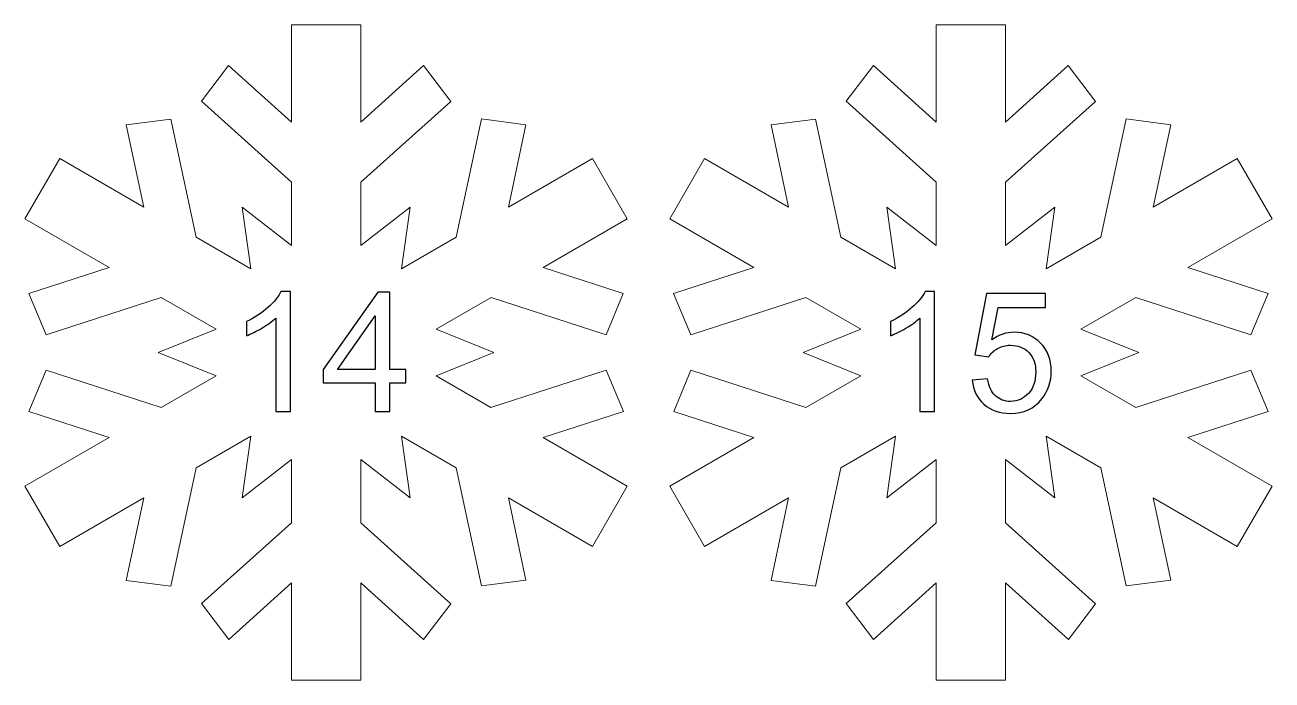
# Model space of a CAD drawing. Header units: centimetres. Extents: x -78 to 86, y -19 to 11.
# Drawn here: x 30.03 to 35.72, y -5.44 to -2.45 of the extents above; entities that cross this region are included whole.
import ezdxf

# ---------------------------------------------------------------- set-up
doc = ezdxf.new("R2010")
doc.units = ezdxf.units.CM
doc.header["$MEASUREMENT"] = 0
doc.layers.add('layer 1', color=7, linetype='Continuous')

msp = doc.modelspace()

# ---------------------------------------------------------------- linework, layer by layer
at = {"layer": 'layer 1', "color": 250, "lineweight": 9}
for points, knots in [([(32.15631, -4.19184), (32.15631, -4.19184), (31.90653, -4.04764), (31.90653, -4.04764), (31.90653, -4.04764), (31.90653, -4.04764), (32.16994, -3.94083), (32.16994, -3.94083), (32.16994, -3.94083), (32.16994, -3.94083), (31.90655, -3.83406), (31.90655, -3.83406), (31.90655, -3.83406), (31.90655, -3.83406), (32.1564, -3.68979), (32.1564, -3.68979), (32.1564, -3.68979), (32.1564, -3.68979), (32.68091, -3.86002), (32.68091, -3.86002), (32.68091, -3.86002), (32.68091, -3.86002), (32.75981, -3.67108), (32.75981, -3.67108), (32.75981, -3.67108), (32.75981, -3.67108), (32.3943, -3.55244), (32.3943, -3.55244), (32.3943, -3.55244), (32.3943, -3.55244), (32.77796, -3.33093), (32.77796, -3.33093), (32.77796, -3.33093), (32.77796, -3.33093), (32.61936, -3.05619), (32.61936, -3.05619), (32.61936, -3.05619), (32.61936, -3.05619), (32.23562, -3.27774), (32.23562, -3.27774), (32.23562, -3.27774), (32.23562, -3.27774), (32.31574, -2.90131), (32.31574, -2.90131), (32.31574, -2.90131), (32.31574, -2.90131), (32.11269, -2.87524), (32.11269, -2.87524), (32.11269, -2.87524), (32.11269, -2.87524), (31.99774, -3.41508), (31.99774, -3.41508), (31.99774, -3.41508), (31.99774, -3.41508), (31.74791, -3.55933), (31.74791, -3.55933), (31.74791, -3.55933), (31.74791, -3.55933), (31.78713, -3.27776), (31.78713, -3.27776), (31.78713, -3.27776), (31.78713, -3.27776), (31.56294, -3.45248), (31.56294, -3.45248), (31.56294, -3.45248), (31.56294, -3.45248), (31.56294, -3.16404), (31.56294, -3.16404), (31.56294, -3.16404), (31.56294, -3.16404), (31.97263, -2.7949), (31.97263, -2.7949), (31.97263, -2.7949), (31.97263, -2.7949), (31.84847, -2.63205), (31.84847, -2.63205), (31.84847, -2.63205), (31.84847, -2.63205), (31.56294, -2.8893), (31.56294, -2.8893), (31.56294, -2.8893), (31.56294, -2.8893), (31.56294, -2.44621), (31.56294, -2.44621), (31.56294, -2.44621), (31.56294, -2.44621), (31.2457, -2.44621), (31.2457, -2.44621), (31.2457, -2.44621), (31.2457, -2.44621), (31.2457, -2.88936), (31.2457, -2.88936), (31.2457, -2.88936), (31.2457, -2.88936), (30.95979, -2.63175), (30.95979, -2.63175), (30.95979, -2.63175), (30.95979, -2.63175), (30.83563, -2.7946), (30.83563, -2.7946), (30.83563, -2.7946), (30.83563, -2.7946), (31.2457, -3.16404), (31.2457, -3.16404), (31.2457, -3.16404), (31.2457, -3.16404), (31.2457, -3.45248), (31.2457, -3.45248), (31.2457, -3.45248), (31.2457, -3.45248), (31.02151, -3.27776), (31.02151, -3.27776), (31.02151, -3.27776), (31.02151, -3.27776), (31.06074, -3.55933), (31.06074, -3.55933), (31.06074, -3.55933), (31.06074, -3.55933), (30.81093, -3.41508), (30.81093, -3.41508), (30.81093, -3.41508), (30.81093, -3.41508), (30.69606, -2.87567), (30.69606, -2.87567), (30.69606, -2.87567), (30.69606, -2.87567), (30.49296, -2.90184), (30.49296, -2.90184), (30.49296, -2.90184), (30.49296, -2.90184), (30.57299, -3.27774), (30.57299, -3.27774), (30.57299, -3.27774), (30.57299, -3.27774), (30.18926, -3.05619), (30.18926, -3.05619), (30.18926, -3.05619), (30.18926, -3.05619), (30.03064, -3.33093), (30.03064, -3.33093), (30.03064, -3.33093), (30.03064, -3.33093), (30.41443, -3.55247), (30.41443, -3.55247), (30.41443, -3.55247), (30.41443, -3.55247), (30.04837, -3.67131), (30.04837, -3.67131), (30.04837, -3.67131), (30.04837, -3.67131), (30.12733, -3.86025), (30.12733, -3.86025), (30.12733, -3.86025), (30.12733, -3.86025), (30.65231, -3.68983), (30.65231, -3.68983), (30.65231, -3.68983), (30.65231, -3.68983), (30.90211, -3.83404), (30.90211, -3.83404), (30.90211, -3.83404), (30.90211, -3.83404), (30.63868, -3.94083), (30.63868, -3.94083), (30.63868, -3.94083), (30.63868, -3.94083), (30.90216, -4.04764), (30.90216, -4.04764), (30.90216, -4.04764), (30.90216, -4.04764), (30.65231, -4.19191), (30.65231, -4.19191), (30.65231, -4.19191), (30.65231, -4.19191), (30.12778, -4.02168), (30.12778, -4.02168), (30.12778, -4.02168), (30.12778, -4.02168), (30.04886, -4.21064), (30.04886, -4.21064), (30.04886, -4.21064), (30.04886, -4.21064), (30.41438, -4.32925), (30.41438, -4.32925), (30.41438, -4.32925), (30.41438, -4.32925), (30.03064, -4.5508), (30.03064, -4.5508), (30.03064, -4.5508), (30.03064, -4.5508), (30.18926, -4.82555), (30.18926, -4.82555), (30.18926, -4.82555), (30.18926, -4.82555), (30.57307, -4.60397), (30.57307, -4.60397), (30.57307, -4.60397), (30.57307, -4.60397), (30.49294, -4.98038), (30.49294, -4.98038), (30.49294, -4.98038), (30.49294, -4.98038), (30.69604, -5.00647), (30.69604, -5.00647), (30.69604, -5.00647), (30.69604, -5.00647), (30.81093, -4.46661), (30.81093, -4.46661), (30.81093, -4.46661), (30.81093, -4.46661), (31.06071, -4.3224), (31.06071, -4.3224), (31.06071, -4.3224), (31.06071, -4.3224), (31.02151, -4.60389), (31.02151, -4.60389), (31.02151, -4.60389), (31.02151, -4.60389), (31.2457, -4.42919), (31.2457, -4.42919), (31.2457, -4.42919), (31.2457, -4.42919), (31.2457, -4.71771), (31.2457, -4.71771), (31.2457, -4.71771), (31.2457, -4.71771), (30.83606, -5.08681), (30.83606, -5.08681), (30.83606, -5.08681), (30.83606, -5.08681), (30.96026, -5.2496), (30.96026, -5.2496), (30.96026, -5.2496), (30.96026, -5.2496), (31.2457, -4.9924), (31.2457, -4.9924), (31.2457, -4.9924), (31.2457, -4.9924), (31.2457, -5.43544), (31.2457, -5.43544), (31.2457, -5.43544), (31.2457, -5.43544), (31.56294, -5.43544), (31.56294, -5.43544), (31.56294, -5.43544), (31.56294, -5.43544), (31.56294, -4.99227), (31.56294, -4.99227), (31.56294, -4.99227), (31.56294, -4.99227), (31.84891, -5.24992), (31.84891, -5.24992), (31.84891, -5.24992), (31.84891, -5.24992), (31.97305, -5.08709), (31.97305, -5.08709), (31.97305, -5.08709), (31.97305, -5.08709), (31.56294, -4.71759), (31.56294, -4.71759), (31.56294, -4.71759), (31.56294, -4.71759), (31.56294, -4.42919), (31.56294, -4.42919), (31.56294, -4.42919), (31.56294, -4.42919), (31.78713, -4.60389), (31.78713, -4.60389), (31.78713, -4.60389), (31.78713, -4.60389), (31.74793, -4.3224), (31.74793, -4.3224), (31.74793, -4.3224), (31.74793, -4.3224), (31.9978, -4.46667), (31.9978, -4.46667), (31.9978, -4.46667), (31.9978, -4.46667), (32.11265, -5.00596), (32.11265, -5.00596), (32.11265, -5.00596), (32.11265, -5.00596), (32.31574, -4.97983), (32.31574, -4.97983), (32.31574, -4.97983), (32.31574, -4.97983), (32.23574, -4.60399), (32.23574, -4.60399), (32.23574, -4.60399), (32.23574, -4.60399), (32.6194, -4.82552), (32.6194, -4.82552), (32.6194, -4.82552), (32.6194, -4.82552), (32.77803, -4.55078), (32.77803, -4.55078), (32.77803, -4.55078), (32.77803, -4.55078), (32.39419, -4.32921), (32.39419, -4.32921), (32.39419, -4.32921), (32.39419, -4.32921), (32.76032, -4.21036), (32.76032, -4.21036), (32.76032, -4.21036), (32.76032, -4.21036), (32.68138, -4.02144), (32.68138, -4.02144), (32.68138, -4.02144), (32.68138, -4.02144), (32.15631, -4.19184), (32.15631, -4.19184)], [0, 0, 0, 0, 0.0126582, 0.0126582, 0.0126582, 0.0126582, 0.0253165, 0.0253165, 0.0253165, 0.0253165, 0.0379747, 0.0379747, 0.0379747, 0.0379747, 0.0506329, 0.0506329, 0.0506329, 0.0506329, 0.0632911, 0.0632911, 0.0632911, 0.0632911, 0.0759494, 0.0759494, 0.0759494, 0.0759494, 0.0886076, 0.0886076, 0.0886076, 0.0886076, 0.1012658, 0.1012658, 0.1012658, 0.1012658, 0.1139241, 0.1139241, 0.1139241, 0.1139241, 0.1265823, 0.1265823, 0.1265823, 0.1265823, 0.1392405, 0.1392405, 0.1392405, 0.1392405, 0.1518987, 0.1518987, 0.1518987, 0.1518987, 0.164557, 0.164557, 0.164557, 0.164557, 0.1772152, 0.1772152, 0.1772152, 0.1772152, 0.1898734, 0.1898734, 0.1898734, 0.1898734, 0.2025316, 0.2025316, 0.2025316, 0.2025316, 0.2151899, 0.2151899, 0.2151899, 0.2151899, 0.2278481, 0.2278481, 0.2278481, 0.2278481, 0.2405063, 0.2405063, 0.2405063, 0.2405063, 0.2531646, 0.2531646, 0.2531646, 0.2531646, 0.2658228, 0.2658228, 0.2658228, 0.2658228, 0.278481, 0.278481, 0.278481, 0.278481, 0.2911392, 0.2911392, 0.2911392, 0.2911392, 0.3037975, 0.3037975, 0.3037975, 0.3037975, 0.3164557, 0.3164557, 0.3164557, 0.3164557, 0.3291139, 0.3291139, 0.3291139, 0.3291139, 0.3417722, 0.3417722, 0.3417722, 0.3417722, 0.3544304, 0.3544304, 0.3544304, 0.3544304, 0.3670886, 0.3670886, 0.3670886, 0.3670886, 0.3797468, 0.3797468, 0.3797468, 0.3797468, 0.3924051, 0.3924051, 0.3924051, 0.3924051, 0.4050633, 0.4050633, 0.4050633, 0.4050633, 0.4177215, 0.4177215, 0.4177215, 0.4177215, 0.4303797, 0.4303797, 0.4303797, 0.4303797, 0.443038, 0.443038, 0.443038, 0.443038, 0.4556962, 0.4556962, 0.4556962, 0.4556962, 0.4683544, 0.4683544, 0.4683544, 0.4683544, 0.4810127, 0.4810127, 0.4810127, 0.4810127, 0.4936709, 0.4936709, 0.4936709, 0.4936709, 0.5063291, 0.5063291, 0.5063291, 0.5063291, 0.5189873, 0.5189873, 0.5189873, 0.5189873, 0.5316456, 0.5316456, 0.5316456, 0.5316456, 0.5443038, 0.5443038, 0.5443038, 0.5443038, 0.556962, 0.556962, 0.556962, 0.556962, 0.5696203, 0.5696203, 0.5696203, 0.5696203, 0.5822785, 0.5822785, 0.5822785, 0.5822785, 0.5949367, 0.5949367, 0.5949367, 0.5949367, 0.6075949, 0.6075949, 0.6075949, 0.6075949, 0.6202532, 0.6202532, 0.6202532, 0.6202532, 0.6329114, 0.6329114, 0.6329114, 0.6329114, 0.6455696, 0.6455696, 0.6455696, 0.6455696, 0.6582278, 0.6582278, 0.6582278, 0.6582278, 0.6708861, 0.6708861, 0.6708861, 0.6708861, 0.6835443, 0.6835443, 0.6835443, 0.6835443, 0.6962025, 0.6962025, 0.6962025, 0.6962025, 0.7088608, 0.7088608, 0.7088608, 0.7088608, 0.721519, 0.721519, 0.721519, 0.721519, 0.7341772, 0.7341772, 0.7341772, 0.7341772, 0.7468354, 0.7468354, 0.7468354, 0.7468354, 0.7594937, 0.7594937, 0.7594937, 0.7594937, 0.7721519, 0.7721519, 0.7721519, 0.7721519, 0.7848101, 0.7848101, 0.7848101, 0.7848101, 0.7974684, 0.7974684, 0.7974684, 0.7974684, 0.8101266, 0.8101266, 0.8101266, 0.8101266, 0.8227848, 0.8227848, 0.8227848, 0.8227848, 0.835443, 0.835443, 0.835443, 0.835443, 0.8481013, 0.8481013, 0.8481013, 0.8481013, 0.8607595, 0.8607595, 0.8607595, 0.8607595, 0.8734177, 0.8734177, 0.8734177, 0.8734177, 0.8860759, 0.8860759, 0.8860759, 0.8860759, 0.8987342, 0.8987342, 0.8987342, 0.8987342, 0.9113924, 0.9113924, 0.9113924, 0.9113924, 0.9240506, 0.9240506, 0.9240506, 0.9240506, 0.9367089, 0.9367089, 0.9367089, 0.9367089, 0.9493671, 0.9493671, 0.9493671, 0.9493671, 0.9620253, 0.9620253, 0.9620253, 0.9620253, 0.9746835, 0.9746835, 0.9746835, 0.9746835, 1, 1, 1, 1]), ([(35.09702, -4.19184), (35.09702, -4.19184), (34.84723, -4.04764), (34.84723, -4.04764), (34.84723, -4.04764), (34.84723, -4.04764), (35.11065, -3.94083), (35.11065, -3.94083), (35.11065, -3.94083), (35.11065, -3.94083), (34.84726, -3.83406), (34.84726, -3.83406), (34.84726, -3.83406), (34.84726, -3.83406), (35.0971, -3.68979), (35.0971, -3.68979), (35.0971, -3.68979), (35.0971, -3.68979), (35.62161, -3.86002), (35.62161, -3.86002), (35.62161, -3.86002), (35.62161, -3.86002), (35.70051, -3.67108), (35.70051, -3.67108), (35.70051, -3.67108), (35.70051, -3.67108), (35.33501, -3.55244), (35.33501, -3.55244), (35.33501, -3.55244), (35.33501, -3.55244), (35.71867, -3.33093), (35.71867, -3.33093), (35.71867, -3.33093), (35.71867, -3.33093), (35.56007, -3.05619), (35.56007, -3.05619), (35.56007, -3.05619), (35.56007, -3.05619), (35.17632, -3.27774), (35.17632, -3.27774), (35.17632, -3.27774), (35.17632, -3.27774), (35.25645, -2.90131), (35.25645, -2.90131), (35.25645, -2.90131), (35.25645, -2.90131), (35.05339, -2.87524), (35.05339, -2.87524), (35.05339, -2.87524), (35.05339, -2.87524), (34.93844, -3.41508), (34.93844, -3.41508), (34.93844, -3.41508), (34.93844, -3.41508), (34.68861, -3.55933), (34.68861, -3.55933), (34.68861, -3.55933), (34.68861, -3.55933), (34.72784, -3.27776), (34.72784, -3.27776), (34.72784, -3.27776), (34.72784, -3.27776), (34.50365, -3.45248), (34.50365, -3.45248), (34.50365, -3.45248), (34.50365, -3.45248), (34.50365, -3.16404), (34.50365, -3.16404), (34.50365, -3.16404), (34.50365, -3.16404), (34.91333, -2.7949), (34.91333, -2.7949), (34.91333, -2.7949), (34.91333, -2.7949), (34.78917, -2.63205), (34.78917, -2.63205), (34.78917, -2.63205), (34.78917, -2.63205), (34.50365, -2.8893), (34.50365, -2.8893), (34.50365, -2.8893), (34.50365, -2.8893), (34.50365, -2.44621), (34.50365, -2.44621), (34.50365, -2.44621), (34.50365, -2.44621), (34.1864, -2.44621), (34.1864, -2.44621), (34.1864, -2.44621), (34.1864, -2.44621), (34.1864, -2.88936), (34.1864, -2.88936), (34.1864, -2.88936), (34.1864, -2.88936), (33.9005, -2.63175), (33.9005, -2.63175), (33.9005, -2.63175), (33.9005, -2.63175), (33.77634, -2.7946), (33.77634, -2.7946), (33.77634, -2.7946), (33.77634, -2.7946), (34.1864, -3.16404), (34.1864, -3.16404), (34.1864, -3.16404), (34.1864, -3.16404), (34.1864, -3.45248), (34.1864, -3.45248), (34.1864, -3.45248), (34.1864, -3.45248), (33.96222, -3.27776), (33.96222, -3.27776), (33.96222, -3.27776), (33.96222, -3.27776), (34.00144, -3.55933), (34.00144, -3.55933), (34.00144, -3.55933), (34.00144, -3.55933), (33.75163, -3.41508), (33.75163, -3.41508), (33.75163, -3.41508), (33.75163, -3.41508), (33.63676, -2.87567), (33.63676, -2.87567), (33.63676, -2.87567), (33.63676, -2.87567), (33.43367, -2.90184), (33.43367, -2.90184), (33.43367, -2.90184), (33.43367, -2.90184), (33.51369, -3.27774), (33.51369, -3.27774), (33.51369, -3.27774), (33.51369, -3.27774), (33.12997, -3.05619), (33.12997, -3.05619), (33.12997, -3.05619), (33.12997, -3.05619), (32.97134, -3.33093), (32.97134, -3.33093), (32.97134, -3.33093), (32.97134, -3.33093), (33.35513, -3.55247), (33.35513, -3.55247), (33.35513, -3.55247), (33.35513, -3.55247), (32.98907, -3.67131), (32.98907, -3.67131), (32.98907, -3.67131), (32.98907, -3.67131), (33.06803, -3.86025), (33.06803, -3.86025), (33.06803, -3.86025), (33.06803, -3.86025), (33.59301, -3.68983), (33.59301, -3.68983), (33.59301, -3.68983), (33.59301, -3.68983), (33.84282, -3.83404), (33.84282, -3.83404), (33.84282, -3.83404), (33.84282, -3.83404), (33.57938, -3.94083), (33.57938, -3.94083), (33.57938, -3.94083), (33.57938, -3.94083), (33.84286, -4.04764), (33.84286, -4.04764), (33.84286, -4.04764), (33.84286, -4.04764), (33.59301, -4.19191), (33.59301, -4.19191), (33.59301, -4.19191), (33.59301, -4.19191), (33.06848, -4.02168), (33.06848, -4.02168), (33.06848, -4.02168), (33.06848, -4.02168), (32.98956, -4.21064), (32.98956, -4.21064), (32.98956, -4.21064), (32.98956, -4.21064), (33.35509, -4.32925), (33.35509, -4.32925), (33.35509, -4.32925), (33.35509, -4.32925), (32.97134, -4.5508), (32.97134, -4.5508), (32.97134, -4.5508), (32.97134, -4.5508), (33.12997, -4.82555), (33.12997, -4.82555), (33.12997, -4.82555), (33.12997, -4.82555), (33.51377, -4.60397), (33.51377, -4.60397), (33.51377, -4.60397), (33.51377, -4.60397), (33.43365, -4.98038), (33.43365, -4.98038), (33.43365, -4.98038), (33.43365, -4.98038), (33.63674, -5.00647), (33.63674, -5.00647), (33.63674, -5.00647), (33.63674, -5.00647), (33.75163, -4.46661), (33.75163, -4.46661), (33.75163, -4.46661), (33.75163, -4.46661), (34.00142, -4.3224), (34.00142, -4.3224), (34.00142, -4.3224), (34.00142, -4.3224), (33.96222, -4.60389), (33.96222, -4.60389), (33.96222, -4.60389), (33.96222, -4.60389), (34.1864, -4.42919), (34.1864, -4.42919), (34.1864, -4.42919), (34.1864, -4.42919), (34.1864, -4.71771), (34.1864, -4.71771), (34.1864, -4.71771), (34.1864, -4.71771), (33.77676, -5.08681), (33.77676, -5.08681), (33.77676, -5.08681), (33.77676, -5.08681), (33.90097, -5.2496), (33.90097, -5.2496), (33.90097, -5.2496), (33.90097, -5.2496), (34.1864, -4.9924), (34.1864, -4.9924), (34.1864, -4.9924), (34.1864, -4.9924), (34.1864, -5.43544), (34.1864, -5.43544), (34.1864, -5.43544), (34.1864, -5.43544), (34.50365, -5.43544), (34.50365, -5.43544), (34.50365, -5.43544), (34.50365, -5.43544), (34.50365, -4.99227), (34.50365, -4.99227), (34.50365, -4.99227), (34.50365, -4.99227), (34.78962, -5.24992), (34.78962, -5.24992), (34.78962, -5.24992), (34.78962, -5.24992), (34.91376, -5.08709), (34.91376, -5.08709), (34.91376, -5.08709), (34.91376, -5.08709), (34.50365, -4.71759), (34.50365, -4.71759), (34.50365, -4.71759), (34.50365, -4.71759), (34.50365, -4.42919), (34.50365, -4.42919), (34.50365, -4.42919), (34.50365, -4.42919), (34.72784, -4.60389), (34.72784, -4.60389), (34.72784, -4.60389), (34.72784, -4.60389), (34.68863, -4.3224), (34.68863, -4.3224), (34.68863, -4.3224), (34.68863, -4.3224), (34.9385, -4.46667), (34.9385, -4.46667), (34.9385, -4.46667), (34.9385, -4.46667), (35.05335, -5.00596), (35.05335, -5.00596), (35.05335, -5.00596), (35.05335, -5.00596), (35.25645, -4.97983), (35.25645, -4.97983), (35.25645, -4.97983), (35.25645, -4.97983), (35.17645, -4.60399), (35.17645, -4.60399), (35.17645, -4.60399), (35.17645, -4.60399), (35.56011, -4.82552), (35.56011, -4.82552), (35.56011, -4.82552), (35.56011, -4.82552), (35.71873, -4.55078), (35.71873, -4.55078), (35.71873, -4.55078), (35.71873, -4.55078), (35.3349, -4.32921), (35.3349, -4.32921), (35.3349, -4.32921), (35.3349, -4.32921), (35.70102, -4.21036), (35.70102, -4.21036), (35.70102, -4.21036), (35.70102, -4.21036), (35.62208, -4.02144), (35.62208, -4.02144), (35.62208, -4.02144), (35.62208, -4.02144), (35.09702, -4.19184), (35.09702, -4.19184)], [0, 0, 0, 0, 0.0126582, 0.0126582, 0.0126582, 0.0126582, 0.0253165, 0.0253165, 0.0253165, 0.0253165, 0.0379747, 0.0379747, 0.0379747, 0.0379747, 0.0506329, 0.0506329, 0.0506329, 0.0506329, 0.0632911, 0.0632911, 0.0632911, 0.0632911, 0.0759494, 0.0759494, 0.0759494, 0.0759494, 0.0886076, 0.0886076, 0.0886076, 0.0886076, 0.1012658, 0.1012658, 0.1012658, 0.1012658, 0.1139241, 0.1139241, 0.1139241, 0.1139241, 0.1265823, 0.1265823, 0.1265823, 0.1265823, 0.1392405, 0.1392405, 0.1392405, 0.1392405, 0.1518987, 0.1518987, 0.1518987, 0.1518987, 0.164557, 0.164557, 0.164557, 0.164557, 0.1772152, 0.1772152, 0.1772152, 0.1772152, 0.1898734, 0.1898734, 0.1898734, 0.1898734, 0.2025316, 0.2025316, 0.2025316, 0.2025316, 0.2151899, 0.2151899, 0.2151899, 0.2151899, 0.2278481, 0.2278481, 0.2278481, 0.2278481, 0.2405063, 0.2405063, 0.2405063, 0.2405063, 0.2531646, 0.2531646, 0.2531646, 0.2531646, 0.2658228, 0.2658228, 0.2658228, 0.2658228, 0.278481, 0.278481, 0.278481, 0.278481, 0.2911392, 0.2911392, 0.2911392, 0.2911392, 0.3037975, 0.3037975, 0.3037975, 0.3037975, 0.3164557, 0.3164557, 0.3164557, 0.3164557, 0.3291139, 0.3291139, 0.3291139, 0.3291139, 0.3417722, 0.3417722, 0.3417722, 0.3417722, 0.3544304, 0.3544304, 0.3544304, 0.3544304, 0.3670886, 0.3670886, 0.3670886, 0.3670886, 0.3797468, 0.3797468, 0.3797468, 0.3797468, 0.3924051, 0.3924051, 0.3924051, 0.3924051, 0.4050633, 0.4050633, 0.4050633, 0.4050633, 0.4177215, 0.4177215, 0.4177215, 0.4177215, 0.4303797, 0.4303797, 0.4303797, 0.4303797, 0.443038, 0.443038, 0.443038, 0.443038, 0.4556962, 0.4556962, 0.4556962, 0.4556962, 0.4683544, 0.4683544, 0.4683544, 0.4683544, 0.4810127, 0.4810127, 0.4810127, 0.4810127, 0.4936709, 0.4936709, 0.4936709, 0.4936709, 0.5063291, 0.5063291, 0.5063291, 0.5063291, 0.5189873, 0.5189873, 0.5189873, 0.5189873, 0.5316456, 0.5316456, 0.5316456, 0.5316456, 0.5443038, 0.5443038, 0.5443038, 0.5443038, 0.556962, 0.556962, 0.556962, 0.556962, 0.5696203, 0.5696203, 0.5696203, 0.5696203, 0.5822785, 0.5822785, 0.5822785, 0.5822785, 0.5949367, 0.5949367, 0.5949367, 0.5949367, 0.6075949, 0.6075949, 0.6075949, 0.6075949, 0.6202532, 0.6202532, 0.6202532, 0.6202532, 0.6329114, 0.6329114, 0.6329114, 0.6329114, 0.6455696, 0.6455696, 0.6455696, 0.6455696, 0.6582278, 0.6582278, 0.6582278, 0.6582278, 0.6708861, 0.6708861, 0.6708861, 0.6708861, 0.6835443, 0.6835443, 0.6835443, 0.6835443, 0.6962025, 0.6962025, 0.6962025, 0.6962025, 0.7088608, 0.7088608, 0.7088608, 0.7088608, 0.721519, 0.721519, 0.721519, 0.721519, 0.7341772, 0.7341772, 0.7341772, 0.7341772, 0.7468354, 0.7468354, 0.7468354, 0.7468354, 0.7594937, 0.7594937, 0.7594937, 0.7594937, 0.7721519, 0.7721519, 0.7721519, 0.7721519, 0.7848101, 0.7848101, 0.7848101, 0.7848101, 0.7974684, 0.7974684, 0.7974684, 0.7974684, 0.8101266, 0.8101266, 0.8101266, 0.8101266, 0.8227848, 0.8227848, 0.8227848, 0.8227848, 0.835443, 0.835443, 0.835443, 0.835443, 0.8481013, 0.8481013, 0.8481013, 0.8481013, 0.8607595, 0.8607595, 0.8607595, 0.8607595, 0.8734177, 0.8734177, 0.8734177, 0.8734177, 0.8860759, 0.8860759, 0.8860759, 0.8860759, 0.8987342, 0.8987342, 0.8987342, 0.8987342, 0.9113924, 0.9113924, 0.9113924, 0.9113924, 0.9240506, 0.9240506, 0.9240506, 0.9240506, 0.9367089, 0.9367089, 0.9367089, 0.9367089, 0.9493671, 0.9493671, 0.9493671, 0.9493671, 0.9620253, 0.9620253, 0.9620253, 0.9620253, 0.9746835, 0.9746835, 0.9746835, 0.9746835, 1, 1, 1, 1]), ([(31.24146, -4.20977), (31.24146, -4.20977), (31.17452, -4.20977), (31.17452, -4.20977), (31.17452, -4.20977), (31.17452, -4.20977), (31.17452, -3.78349), (31.17452, -3.78349), (31.17452, -3.78349), (31.15841, -3.79896), (31.13724, -3.8143), (31.11112, -3.82964), (31.11112, -3.82964), (31.085, -3.84499), (31.06142, -3.85652), (31.04062, -3.86413), (31.04062, -3.86413), (31.04062, -3.86413), (31.04062, -3.79947), (31.04062, -3.79947), (31.04062, -3.79947), (31.07803, -3.78197), (31.11074, -3.76067), (31.13876, -3.73556), (31.13876, -3.73556), (31.16678, -3.71058), (31.18669, -3.68637), (31.19835, -3.66278), (31.19835, -3.66278), (31.19835, -3.66278), (31.24146, -3.66278), (31.24146, -3.66278), (31.24146, -3.66278), (31.24146, -3.66278), (31.24146, -4.20977), (31.24146, -4.20977)], [0, 0, 0, 0, 0.1, 0.1, 0.1, 0.1, 0.2, 0.2, 0.2, 0.2, 0.3, 0.3, 0.3, 0.3, 0.4, 0.4, 0.4, 0.4, 0.5, 0.5, 0.5, 0.5, 0.6, 0.6, 0.6, 0.6, 0.7, 0.7, 0.7, 0.7, 0.8, 0.8, 0.8, 0.8, 1, 1, 1, 1]), ([(31.6273, -4.20977), (31.6273, -4.20977), (31.6273, -4.07968), (31.6273, -4.07968), (31.6273, -4.07968), (31.6273, -4.07968), (31.3907, -4.07968), (31.3907, -4.07968), (31.3907, -4.07968), (31.3907, -4.07968), (31.3907, -4.01806), (31.3907, -4.01806), (31.3907, -4.01806), (31.3907, -4.01806), (31.63947, -3.66507), (31.63947, -3.66507), (31.63947, -3.66507), (31.63947, -3.66507), (31.69424, -3.66507), (31.69424, -3.66507), (31.69424, -3.66507), (31.69424, -3.66507), (31.69424, -4.01806), (31.69424, -4.01806), (31.69424, -4.01806), (31.69424, -4.01806), (31.76804, -4.01806), (31.76804, -4.01806), (31.76804, -4.01806), (31.76804, -4.01806), (31.76804, -4.07968), (31.76804, -4.07968), (31.76804, -4.07968), (31.76804, -4.07968), (31.69424, -4.07968), (31.69424, -4.07968), (31.69424, -4.07968), (31.69424, -4.07968), (31.69424, -4.20977), (31.69424, -4.20977), (31.69424, -4.20977), (31.69424, -4.20977), (31.6273, -4.20977), (31.6273, -4.20977)], [0, 0, 0, 0, 0.0833333, 0.0833333, 0.0833333, 0.0833333, 0.1666667, 0.1666667, 0.1666667, 0.1666667, 0.25, 0.25, 0.25, 0.25, 0.3333333, 0.3333333, 0.3333333, 0.3333333, 0.4166667, 0.4166667, 0.4166667, 0.4166667, 0.5, 0.5, 0.5, 0.5, 0.5833333, 0.5833333, 0.5833333, 0.5833333, 0.6666667, 0.6666667, 0.6666667, 0.6666667, 0.75, 0.75, 0.75, 0.75, 0.8333333, 0.8333333, 0.8333333, 0.8333333, 1, 1, 1, 1]), ([(34.17912, -4.20977), (34.17912, -4.20977), (34.11218, -4.20977), (34.11218, -4.20977), (34.11218, -4.20977), (34.11218, -4.20977), (34.11218, -3.78349), (34.11218, -3.78349), (34.11218, -3.78349), (34.09607, -3.79896), (34.0749, -3.8143), (34.04878, -3.82964), (34.04878, -3.82964), (34.02266, -3.84499), (33.99908, -3.85652), (33.97828, -3.86413), (33.97828, -3.86413), (33.97828, -3.86413), (33.97828, -3.79947), (33.97828, -3.79947), (33.97828, -3.79947), (34.01569, -3.78197), (34.0484, -3.76067), (34.07642, -3.73556), (34.07642, -3.73556), (34.10444, -3.71058), (34.12435, -3.68637), (34.13601, -3.66278), (34.13601, -3.66278), (34.13601, -3.66278), (34.17912, -3.66278), (34.17912, -3.66278), (34.17912, -3.66278), (34.17912, -3.66278), (34.17912, -4.20977), (34.17912, -4.20977)], [0, 0, 0, 0, 0.1, 0.1, 0.1, 0.1, 0.2, 0.2, 0.2, 0.2, 0.3, 0.3, 0.3, 0.3, 0.4, 0.4, 0.4, 0.4, 0.5, 0.5, 0.5, 0.5, 0.6, 0.6, 0.6, 0.6, 0.7, 0.7, 0.7, 0.7, 0.8, 0.8, 0.8, 0.8, 1, 1, 1, 1]), ([(34.35118, -4.06675), (34.35118, -4.06675), (34.42117, -4.06142), (34.42117, -4.06142), (34.42117, -4.06142), (34.42637, -4.09553), (34.43842, -4.12114), (34.45718, -4.13839), (34.45718, -4.13839), (34.47595, -4.1555), (34.4989, -4.16412), (34.5259, -4.16412), (34.5259, -4.16412), (34.55849, -4.16412), (34.58575, -4.15195), (34.60794, -4.12773), (34.60794, -4.12773), (34.63, -4.10339), (34.64103, -4.07118), (34.64103, -4.03112), (34.64103, -4.03112), (34.64103, -3.99295), (34.63051, -3.9629), (34.60933, -3.94084), (34.60933, -3.94084), (34.58816, -3.91878), (34.56014, -3.90775), (34.52527, -3.90775), (34.52527, -3.90775), (34.50359, -3.90775), (34.48419, -3.91269), (34.46694, -3.92258), (34.46694, -3.92258), (34.44983, -3.93247), (34.43639, -3.94528), (34.4265, -3.961), (34.4265, -3.961), (34.4265, -3.961), (34.36335, -3.95187), (34.36335, -3.95187), (34.36335, -3.95187), (34.36335, -3.95187), (34.41585, -3.67191), (34.41585, -3.67191), (34.41585, -3.67191), (34.41585, -3.67191), (34.68592, -3.67191), (34.68592, -3.67191), (34.68592, -3.67191), (34.68592, -3.67191), (34.68592, -3.73582), (34.68592, -3.73582), (34.68592, -3.73582), (34.68592, -3.73582), (34.46923, -3.73582), (34.46923, -3.73582), (34.46923, -3.73582), (34.46923, -3.73582), (34.44019, -3.88277), (34.44019, -3.88277), (34.44019, -3.88277), (34.47278, -3.85982), (34.50701, -3.84841), (34.54277, -3.84841), (34.54277, -3.84841), (34.59019, -3.84841), (34.63025, -3.86489), (34.66284, -3.89786), (34.66284, -3.89786), (34.69543, -3.93082), (34.71178, -3.97317), (34.71178, -4.02491), (34.71178, -4.02491), (34.71178, -4.07423), (34.69745, -4.11683), (34.6688, -4.15271), (34.6688, -4.15271), (34.63393, -4.19684), (34.58626, -4.2189), (34.5259, -4.2189), (34.5259, -4.2189), (34.47645, -4.2189), (34.43613, -4.20495), (34.40482, -4.17718), (34.40482, -4.17718), (34.3735, -4.14942), (34.35562, -4.11265), (34.35118, -4.06675)], [0, 0, 0, 0, 0.0434783, 0.0434783, 0.0434783, 0.0434783, 0.0869565, 0.0869565, 0.0869565, 0.0869565, 0.1304348, 0.1304348, 0.1304348, 0.1304348, 0.173913, 0.173913, 0.173913, 0.173913, 0.2173913, 0.2173913, 0.2173913, 0.2173913, 0.2608696, 0.2608696, 0.2608696, 0.2608696, 0.3043478, 0.3043478, 0.3043478, 0.3043478, 0.3478261, 0.3478261, 0.3478261, 0.3478261, 0.3913043, 0.3913043, 0.3913043, 0.3913043, 0.4347826, 0.4347826, 0.4347826, 0.4347826, 0.4782609, 0.4782609, 0.4782609, 0.4782609, 0.5217391, 0.5217391, 0.5217391, 0.5217391, 0.5652174, 0.5652174, 0.5652174, 0.5652174, 0.6086957, 0.6086957, 0.6086957, 0.6086957, 0.6521739, 0.6521739, 0.6521739, 0.6521739, 0.6956522, 0.6956522, 0.6956522, 0.6956522, 0.7391304, 0.7391304, 0.7391304, 0.7391304, 0.7826087, 0.7826087, 0.7826087, 0.7826087, 0.826087, 0.826087, 0.826087, 0.826087, 0.8695652, 0.8695652, 0.8695652, 0.8695652, 0.9130435, 0.9130435, 0.9130435, 0.9130435, 1, 1, 1, 1]), ([(31.6273, -4.01806), (31.6273, -4.01806), (31.6273, -3.77297), (31.6273, -3.77297), (31.6273, -3.77297), (31.6273, -3.77297), (31.4565, -4.01806), (31.4565, -4.01806), (31.4565, -4.01806), (31.4565, -4.01806), (31.6273, -4.01806), (31.6273, -4.01806)], [0, 0, 0, 0, 0.25, 0.25, 0.25, 0.25, 0.5, 0.5, 0.5, 0.5, 1, 1, 1, 1])]:
    msp.add_open_spline(points, degree=3, knots=knots, dxfattribs=at)
at = {"layer": 'layer 1', "color": 114}
for points, knots in [([(31.24146, -4.20977), (31.24146, -4.20977), (31.17452, -4.20977), (31.17452, -4.20977), (31.17452, -4.20977), (31.17452, -4.20977), (31.17452, -3.78349), (31.17452, -3.78349), (31.17452, -3.78349), (31.15841, -3.79896), (31.13724, -3.8143), (31.11112, -3.82964), (31.11112, -3.82964), (31.085, -3.84499), (31.06142, -3.85652), (31.04062, -3.86413), (31.04062, -3.86413), (31.04062, -3.86413), (31.04062, -3.79947), (31.04062, -3.79947), (31.04062, -3.79947), (31.07803, -3.78197), (31.11074, -3.76067), (31.13876, -3.73556), (31.13876, -3.73556), (31.16678, -3.71058), (31.18669, -3.68637), (31.19835, -3.66278), (31.19835, -3.66278), (31.19835, -3.66278), (31.24146, -3.66278), (31.24146, -3.66278), (31.24146, -3.66278), (31.24146, -3.66278), (31.24146, -4.20977), (31.24146, -4.20977)], [0, 0, 0, 0, 0.1, 0.1, 0.1, 0.1, 0.2, 0.2, 0.2, 0.2, 0.3, 0.3, 0.3, 0.3, 0.4, 0.4, 0.4, 0.4, 0.5, 0.5, 0.5, 0.5, 0.6, 0.6, 0.6, 0.6, 0.7, 0.7, 0.7, 0.7, 0.8, 0.8, 0.8, 0.8, 1, 1, 1, 1]), ([(31.6273, -4.20977), (31.6273, -4.20977), (31.6273, -4.07968), (31.6273, -4.07968), (31.6273, -4.07968), (31.6273, -4.07968), (31.3907, -4.07968), (31.3907, -4.07968), (31.3907, -4.07968), (31.3907, -4.07968), (31.3907, -4.01806), (31.3907, -4.01806), (31.3907, -4.01806), (31.3907, -4.01806), (31.63947, -3.66507), (31.63947, -3.66507), (31.63947, -3.66507), (31.63947, -3.66507), (31.69424, -3.66507), (31.69424, -3.66507), (31.69424, -3.66507), (31.69424, -3.66507), (31.69424, -4.01806), (31.69424, -4.01806), (31.69424, -4.01806), (31.69424, -4.01806), (31.76804, -4.01806), (31.76804, -4.01806), (31.76804, -4.01806), (31.76804, -4.01806), (31.76804, -4.07968), (31.76804, -4.07968), (31.76804, -4.07968), (31.76804, -4.07968), (31.69424, -4.07968), (31.69424, -4.07968), (31.69424, -4.07968), (31.69424, -4.07968), (31.69424, -4.20977), (31.69424, -4.20977), (31.69424, -4.20977), (31.69424, -4.20977), (31.6273, -4.20977), (31.6273, -4.20977)], [0, 0, 0, 0, 0.0833333, 0.0833333, 0.0833333, 0.0833333, 0.1666667, 0.1666667, 0.1666667, 0.1666667, 0.25, 0.25, 0.25, 0.25, 0.3333333, 0.3333333, 0.3333333, 0.3333333, 0.4166667, 0.4166667, 0.4166667, 0.4166667, 0.5, 0.5, 0.5, 0.5, 0.5833333, 0.5833333, 0.5833333, 0.5833333, 0.6666667, 0.6666667, 0.6666667, 0.6666667, 0.75, 0.75, 0.75, 0.75, 0.8333333, 0.8333333, 0.8333333, 0.8333333, 1, 1, 1, 1]), ([(34.17912, -4.20977), (34.17912, -4.20977), (34.11218, -4.20977), (34.11218, -4.20977), (34.11218, -4.20977), (34.11218, -4.20977), (34.11218, -3.78349), (34.11218, -3.78349), (34.11218, -3.78349), (34.09607, -3.79896), (34.0749, -3.8143), (34.04878, -3.82964), (34.04878, -3.82964), (34.02266, -3.84499), (33.99908, -3.85652), (33.97828, -3.86413), (33.97828, -3.86413), (33.97828, -3.86413), (33.97828, -3.79947), (33.97828, -3.79947), (33.97828, -3.79947), (34.01569, -3.78197), (34.0484, -3.76067), (34.07642, -3.73556), (34.07642, -3.73556), (34.10444, -3.71058), (34.12435, -3.68637), (34.13601, -3.66278), (34.13601, -3.66278), (34.13601, -3.66278), (34.17912, -3.66278), (34.17912, -3.66278), (34.17912, -3.66278), (34.17912, -3.66278), (34.17912, -4.20977), (34.17912, -4.20977)], [0, 0, 0, 0, 0.1, 0.1, 0.1, 0.1, 0.2, 0.2, 0.2, 0.2, 0.3, 0.3, 0.3, 0.3, 0.4, 0.4, 0.4, 0.4, 0.5, 0.5, 0.5, 0.5, 0.6, 0.6, 0.6, 0.6, 0.7, 0.7, 0.7, 0.7, 0.8, 0.8, 0.8, 0.8, 1, 1, 1, 1]), ([(34.35118, -4.06675), (34.35118, -4.06675), (34.42117, -4.06142), (34.42117, -4.06142), (34.42117, -4.06142), (34.42637, -4.09553), (34.43842, -4.12114), (34.45718, -4.13839), (34.45718, -4.13839), (34.47595, -4.1555), (34.4989, -4.16412), (34.5259, -4.16412), (34.5259, -4.16412), (34.55849, -4.16412), (34.58575, -4.15195), (34.60794, -4.12773), (34.60794, -4.12773), (34.63, -4.10339), (34.64103, -4.07118), (34.64103, -4.03112), (34.64103, -4.03112), (34.64103, -3.99295), (34.63051, -3.9629), (34.60933, -3.94084), (34.60933, -3.94084), (34.58816, -3.91878), (34.56014, -3.90775), (34.52527, -3.90775), (34.52527, -3.90775), (34.50359, -3.90775), (34.48419, -3.91269), (34.46694, -3.92258), (34.46694, -3.92258), (34.44983, -3.93247), (34.43639, -3.94528), (34.4265, -3.961), (34.4265, -3.961), (34.4265, -3.961), (34.36335, -3.95187), (34.36335, -3.95187), (34.36335, -3.95187), (34.36335, -3.95187), (34.41585, -3.67191), (34.41585, -3.67191), (34.41585, -3.67191), (34.41585, -3.67191), (34.68592, -3.67191), (34.68592, -3.67191), (34.68592, -3.67191), (34.68592, -3.67191), (34.68592, -3.73582), (34.68592, -3.73582), (34.68592, -3.73582), (34.68592, -3.73582), (34.46923, -3.73582), (34.46923, -3.73582), (34.46923, -3.73582), (34.46923, -3.73582), (34.44019, -3.88277), (34.44019, -3.88277), (34.44019, -3.88277), (34.47278, -3.85982), (34.50701, -3.84841), (34.54277, -3.84841), (34.54277, -3.84841), (34.59019, -3.84841), (34.63025, -3.86489), (34.66284, -3.89786), (34.66284, -3.89786), (34.69543, -3.93082), (34.71178, -3.97317), (34.71178, -4.02491), (34.71178, -4.02491), (34.71178, -4.07423), (34.69745, -4.11683), (34.6688, -4.15271), (34.6688, -4.15271), (34.63393, -4.19684), (34.58626, -4.2189), (34.5259, -4.2189), (34.5259, -4.2189), (34.47645, -4.2189), (34.43613, -4.20495), (34.40482, -4.17718), (34.40482, -4.17718), (34.3735, -4.14942), (34.35562, -4.11265), (34.35118, -4.06675)], [0, 0, 0, 0, 0.0434783, 0.0434783, 0.0434783, 0.0434783, 0.0869565, 0.0869565, 0.0869565, 0.0869565, 0.1304348, 0.1304348, 0.1304348, 0.1304348, 0.173913, 0.173913, 0.173913, 0.173913, 0.2173913, 0.2173913, 0.2173913, 0.2173913, 0.2608696, 0.2608696, 0.2608696, 0.2608696, 0.3043478, 0.3043478, 0.3043478, 0.3043478, 0.3478261, 0.3478261, 0.3478261, 0.3478261, 0.3913043, 0.3913043, 0.3913043, 0.3913043, 0.4347826, 0.4347826, 0.4347826, 0.4347826, 0.4782609, 0.4782609, 0.4782609, 0.4782609, 0.5217391, 0.5217391, 0.5217391, 0.5217391, 0.5652174, 0.5652174, 0.5652174, 0.5652174, 0.6086957, 0.6086957, 0.6086957, 0.6086957, 0.6521739, 0.6521739, 0.6521739, 0.6521739, 0.6956522, 0.6956522, 0.6956522, 0.6956522, 0.7391304, 0.7391304, 0.7391304, 0.7391304, 0.7826087, 0.7826087, 0.7826087, 0.7826087, 0.826087, 0.826087, 0.826087, 0.826087, 0.8695652, 0.8695652, 0.8695652, 0.8695652, 0.9130435, 0.9130435, 0.9130435, 0.9130435, 1, 1, 1, 1]), ([(31.6273, -4.01806), (31.6273, -4.01806), (31.6273, -3.77297), (31.6273, -3.77297), (31.6273, -3.77297), (31.6273, -3.77297), (31.4565, -4.01806), (31.4565, -4.01806), (31.4565, -4.01806), (31.4565, -4.01806), (31.6273, -4.01806), (31.6273, -4.01806)], [0, 0, 0, 0, 0.25, 0.25, 0.25, 0.25, 0.5, 0.5, 0.5, 0.5, 1, 1, 1, 1])]:
    msp.add_open_spline(points, degree=3, knots=knots, dxfattribs=at)

doc.saveas('drawing.dxf')
